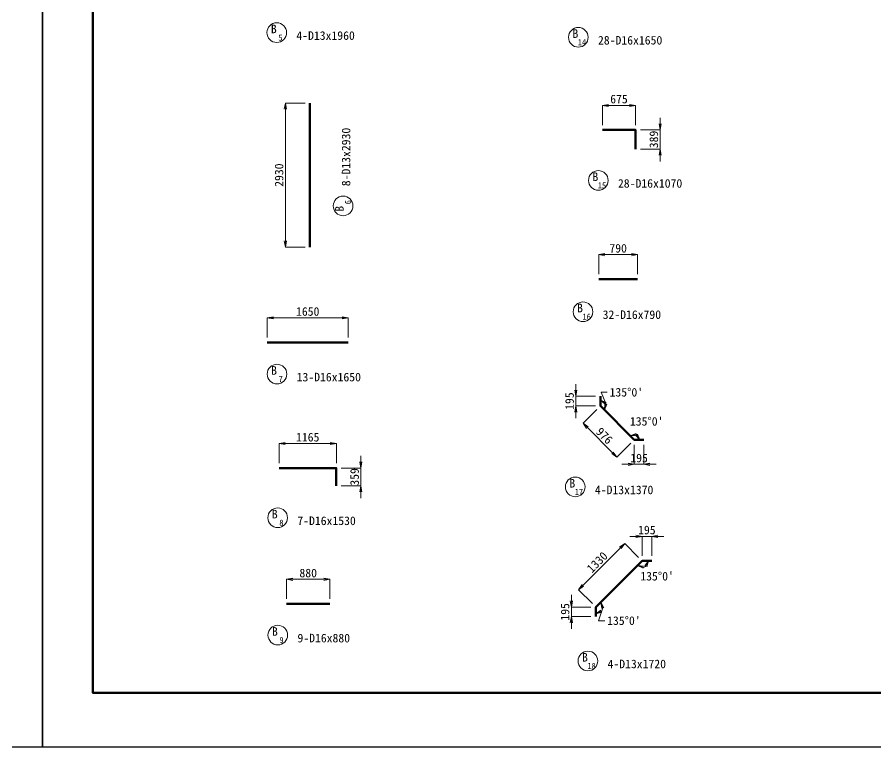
# Model space of a CAD drawing. Header units: millimetres. Extents: x 169470 to 758170, y -17820 to 11880.
# Drawn here: x 547407 to 564894, y -17820 to -2966 of the extents above; entities that cross this region are included whole.
import ezdxf
from ezdxf.enums import TextEntityAlignment as Align

# ---------------------------------------------------------------- set-up
doc = ezdxf.new("R2010")
doc.units = ezdxf.units.MM
doc.header["$LTSCALE"] = 50
doc.header["$PDSIZE"] = 300
doc.layers.get('Defpoints').update_dxf_attribs({"color": 151})
for name, color, linetype, lineweight in [('D-STR', 1, 'Continuous', 50), ('D-STR-DIM', 7, 'Continuous', 13), ('D-STR-TXT', 7, 'Continuous', 13), ('D-TTL', 2, 'Continuous', 140)]:
    doc.layers.add(name, color=color, linetype=linetype, lineweight=lineweight)
doc.styles.add('MS ゴシック', font='MS Gothic.ttf')
doc.styles.add('YOKO_GOTHIC', font='MS Gothic.ttf')
doc.dimstyles.new('DIM-50', dxfattribs={"dimscale": 50, "dimtxt": 3.5, "dimasz": 2.5, "dimexe": 0, "dimexo": 2, "dimgap": 0.8, "dimtad": 1, "dimdec": 0, "dimzin": 1, "dimdsep": 46, "dimtxsty": 'MS ゴシック', "dimblk": 'OPEN', "dimcen": 0.1, "dimclrd": 256, "dimclre": 256, "dimclrt": 256, "dimaunit": 1, "dimadec": 3, "dimazin": 0, "dimtfac": 1, "dimtdec": 0, "dimtix": 1, "dimtmove": 2, "dimatfit": 3, "dimldrblk": 'OPEN', "dimfxl": 1, "dimlwd": -1, "dimlwe": -1, "dimarcsym": 2})

# ---------------------------------------------------------------- blocks, each defined once
blk = doc.blocks.new('_Open')
at = {"color": 0, "linetype": 'ByBlock', "lineweight": -2}
for p, q in [((-1, 0.17), (0, 0)), ((-1, -0.17), (0, 0)), ((0, 0), (-1, 0))]:
    blk.add_line(p, q, dxfattribs=at)
blk = doc.blocks.new('*D2013')
at = {"layer": 'D-STR-DIM', "ltscale": 1500, "transparency": 16777216}
for p, q in [((553269, -4717), (552869, -4717)), ((552869, -7522), (552869, -4842)), ((553269, -7647), (552869, -7647))]:
    blk.add_line(p, q, dxfattribs=at)
at = {"layer": 'Defpoints', "color": 0, "ltscale": 1500, "transparency": 16777216}
for p in [(552869, -4717), (553369, -4717), (553369, -7647)]:
    blk.add_point(p, dxfattribs=at)
at = {"layer": 'D-STR-DIM', "ltscale": 1500, "transparency": 16777216, "xscale": 125, "yscale": 125, "zscale": 125}
for p, rotation in [((552869, -4717), 90), ((552869, -7647), 270)]:
    blk.add_blockref('_Open', p, dxfattribs=dict(at, rotation=rotation))
at = {"layer": 'D-STR-DIM', "ltscale": 1500, "transparency": 16777216, "insert": (552742, -6182), "char_height": 175, "attachment_point": 5, "rotation": 90, "style": 'MS ゴシック'}
blk.add_mtext('2930', dxfattribs=at)
blk = doc.blocks.new('*D2014')
at = {"layer": 'D-STR-DIM', "ltscale": 1500, "transparency": 16777216}
for p, q in [((552499, -9487), (552499, -9087)), ((552624, -9087), (554024, -9087)), ((554149, -9487), (554149, -9087))]:
    blk.add_line(p, q, dxfattribs=at)
at = {"layer": 'Defpoints', "color": 0, "ltscale": 1500, "transparency": 16777216}
for p in [(554149, -9087), (552499, -9587), (554149, -9587)]:
    blk.add_point(p, dxfattribs=at)
at = {"layer": 'D-STR-DIM', "ltscale": 1500, "transparency": 16777216, "xscale": 125, "yscale": 125, "zscale": 125, "rotation": 180}
blk.add_blockref('_Open', (552499, -9087), dxfattribs=at)
at = {"layer": 'D-STR-DIM', "ltscale": 1500, "transparency": 16777216, "xscale": 125, "yscale": 125, "zscale": 125}
blk.add_blockref('_Open', (554149, -9087), dxfattribs=at)
at = {"layer": 'D-STR-DIM', "ltscale": 1500, "transparency": 16777216, "insert": (553324, -8959), "char_height": 175, "attachment_point": 5, "style": 'MS ゴシック'}
blk.add_mtext('1650', dxfattribs=at)
blk = doc.blocks.new('*D2015')
at = {"layer": 'D-STR-DIM', "ltscale": 1500, "transparency": 16777216}
for p, q in [((552742, -12046), (552742, -11646)), ((553782, -11646), (552867, -11646)), ((553907, -12046), (553907, -11646))]:
    blk.add_line(p, q, dxfattribs=at)
at = {"layer": 'Defpoints', "color": 0, "ltscale": 1500, "transparency": 16777216}
for p in [(552742, -11646), (552742, -12146), (553907, -12146)]:
    blk.add_point(p, dxfattribs=at)
at = {"layer": 'D-STR-DIM', "ltscale": 1500, "transparency": 16777216, "xscale": 125, "yscale": 125, "zscale": 125, "rotation": 180}
blk.add_blockref('_Open', (552742, -11646), dxfattribs=at)
at = {"layer": 'D-STR-DIM', "ltscale": 1500, "transparency": 16777216, "xscale": 125, "yscale": 125, "zscale": 125}
blk.add_blockref('_Open', (553907, -11646), dxfattribs=at)
at = {"layer": 'D-STR-DIM', "ltscale": 1500, "transparency": 16777216, "insert": (553324, -11518), "char_height": 175, "attachment_point": 5, "style": 'MS ゴシック'}
blk.add_mtext('1165', dxfattribs=at)
blk = doc.blocks.new('*D2016')
at = {"layer": 'D-STR-DIM', "ltscale": 1500, "transparency": 16777216}
for p, q in [((554407, -12021), (554407, -11896)), ((554007, -12146), (554407, -12146)), ((554407, -12146), (554407, -12505)), ((554007, -12505), (554407, -12505)), ((554407, -12630), (554407, -12755))]:
    blk.add_line(p, q, dxfattribs=at)
at = {"layer": 'Defpoints', "color": 0, "ltscale": 1500, "transparency": 16777216}
for p in [(553907, -12146), (553907, -12505), (554407, -12505)]:
    blk.add_point(p, dxfattribs=at)
at = {"layer": 'D-STR-DIM', "ltscale": 1500, "transparency": 16777216, "xscale": 125, "yscale": 125, "zscale": 125}
for p, rotation in [((554407, -12146), 270), ((554407, -12505), 90)]:
    blk.add_blockref('_Open', p, dxfattribs=dict(at, rotation=rotation))
at = {"layer": 'D-STR-DIM', "ltscale": 1500, "transparency": 16777216, "insert": (554279, -12325), "char_height": 175, "attachment_point": 5, "rotation": 90, "style": 'MS ゴシック'}
blk.add_mtext('359', dxfattribs=at)
blk = doc.blocks.new('*D2017')
at = {"layer": 'D-STR-DIM', "ltscale": 1500, "transparency": 16777216}
for p, q in [((552894, -14810), (552894, -14410)), ((553019, -14410), (553649, -14410)), ((553774, -14810), (553774, -14410))]:
    blk.add_line(p, q, dxfattribs=at)
at = {"layer": 'Defpoints', "color": 0, "ltscale": 1500, "transparency": 16777216}
for p in [(553774, -14410), (552894, -14910), (553774, -14910)]:
    blk.add_point(p, dxfattribs=at)
at = {"layer": 'D-STR-DIM', "ltscale": 1500, "transparency": 16777216, "xscale": 125, "yscale": 125, "zscale": 125, "rotation": 180}
blk.add_blockref('_Open', (552894, -14410), dxfattribs=at)
at = {"layer": 'D-STR-DIM', "ltscale": 1500, "transparency": 16777216, "xscale": 125, "yscale": 125, "zscale": 125}
blk.add_blockref('_Open', (553774, -14410), dxfattribs=at)
at = {"layer": 'D-STR-DIM', "ltscale": 1500, "transparency": 16777216, "insert": (553334, -14283), "char_height": 175, "attachment_point": 5, "style": 'MS ゴシック'}
blk.add_mtext('880', dxfattribs=at)
blk = doc.blocks.new('*D2059')
at = {"layer": 'D-STR-DIM', "ltscale": 1500, "transparency": 16777216}
for p, q in [((559326, -5162), (559326, -4762)), ((559876, -4762), (559451, -4762)), ((560001, -5162), (560001, -4762))]:
    blk.add_line(p, q, dxfattribs=at)
at = {"layer": 'Defpoints', "color": 0, "ltscale": 1500, "transparency": 16777216}
for p in [(559326, -4762), (559326, -5262), (560001, -5262)]:
    blk.add_point(p, dxfattribs=at)
at = {"layer": 'D-STR-DIM', "ltscale": 1500, "transparency": 16777216, "xscale": 125, "yscale": 125, "zscale": 125, "rotation": 180}
blk.add_blockref('_Open', (559326, -4762), dxfattribs=at)
at = {"layer": 'D-STR-DIM', "ltscale": 1500, "transparency": 16777216, "xscale": 125, "yscale": 125, "zscale": 125}
blk.add_blockref('_Open', (560001, -4762), dxfattribs=at)
at = {"layer": 'D-STR-DIM', "ltscale": 1500, "transparency": 16777216, "insert": (559663, -4634), "char_height": 175, "attachment_point": 5, "style": 'MS ゴシック'}
blk.add_mtext('675', dxfattribs=at)
blk = doc.blocks.new('*D2060')
at = {"layer": 'D-STR-DIM', "ltscale": 1500, "transparency": 16777216}
for p, q in [((560501, -5137), (560501, -5012)), ((560101, -5262), (560501, -5262)), ((560501, -5651), (560501, -5262)), ((560101, -5651), (560501, -5651)), ((560501, -5776), (560501, -5901))]:
    blk.add_line(p, q, dxfattribs=at)
at = {"layer": 'Defpoints', "color": 0, "ltscale": 1500, "transparency": 16777216}
for p in [(560001, -5262), (560501, -5262), (560001, -5651)]:
    blk.add_point(p, dxfattribs=at)
at = {"layer": 'D-STR-DIM', "ltscale": 1500, "transparency": 16777216, "xscale": 125, "yscale": 125, "zscale": 125}
for p, rotation in [((560501, -5262), 270), ((560501, -5651), 90)]:
    blk.add_blockref('_Open', p, dxfattribs=dict(at, rotation=rotation))
at = {"layer": 'D-STR-DIM', "ltscale": 1500, "transparency": 16777216, "insert": (560373, -5456), "char_height": 175, "attachment_point": 5, "rotation": 90, "style": 'MS ゴシック'}
blk.add_mtext('389', dxfattribs=at)
blk = doc.blocks.new('*D2061')
at = {"layer": 'D-STR-DIM', "ltscale": 1500, "transparency": 16777216}
for p, q in [((559251, -8200), (559251, -7800)), ((559376, -7800), (559916, -7800)), ((560041, -8200), (560041, -7800))]:
    blk.add_line(p, q, dxfattribs=at)
at = {"layer": 'Defpoints', "color": 0, "ltscale": 1500, "transparency": 16777216}
for p in [(560041, -7800), (559251, -8300), (560041, -8300)]:
    blk.add_point(p, dxfattribs=at)
at = {"layer": 'D-STR-DIM', "ltscale": 1500, "transparency": 16777216, "xscale": 125, "yscale": 125, "zscale": 125, "rotation": 180}
blk.add_blockref('_Open', (559251, -7800), dxfattribs=at)
at = {"layer": 'D-STR-DIM', "ltscale": 1500, "transparency": 16777216, "xscale": 125, "yscale": 125, "zscale": 125}
blk.add_blockref('_Open', (560041, -7800), dxfattribs=at)
at = {"layer": 'D-STR-DIM', "ltscale": 1500, "transparency": 16777216, "insert": (559646, -7672), "char_height": 175, "attachment_point": 5, "style": 'MS ゴシック'}
blk.add_mtext('790', dxfattribs=at)
blk = doc.blocks.new('*D2062')
at = {"layer": 'D-STR-DIM', "ltscale": 1500, "transparency": 16777216}
for p, q in [((559974, -11669), (559974, -12069)), ((560169, -11669), (560169, -12069)), ((559849, -12069), (559724, -12069)), ((559974, -12069), (560169, -12069)), ((560294, -12069), (560419, -12069))]:
    blk.add_line(p, q, dxfattribs=at)
at = {"layer": 'Defpoints', "color": 0, "ltscale": 1500, "transparency": 16777216}
for p in [(559974, -11569), (560169, -11569), (560169, -12069)]:
    blk.add_point(p, dxfattribs=at)
at = {"layer": 'D-STR-DIM', "ltscale": 1500, "transparency": 16777216, "xscale": 125, "yscale": 125, "zscale": 125}
blk.add_blockref('_Open', (559974, -12069), dxfattribs=at)
at = {"layer": 'D-STR-DIM', "ltscale": 1500, "transparency": 16777216, "xscale": 125, "yscale": 125, "zscale": 125, "rotation": 180}
blk.add_blockref('_Open', (560169, -12069), dxfattribs=at)
at = {"layer": 'D-STR-DIM', "ltscale": 1500, "transparency": 16777216, "insert": (560072, -11942), "char_height": 175, "attachment_point": 5, "style": 'MS ゴシック'}
blk.add_mtext('195', dxfattribs=at)
blk = doc.blocks.new('*D2063')
at = {"layer": 'D-STR-DIM', "ltscale": 1500, "transparency": 16777216}
for p, q in [((558784, -10559), (558784, -10434)), ((559184, -10684), (558784, -10684)), ((558784, -10684), (558784, -10879)), ((559184, -10879), (558784, -10879)), ((558784, -11004), (558784, -11129))]:
    blk.add_line(p, q, dxfattribs=at)
at = {"layer": 'Defpoints', "color": 0, "ltscale": 1500, "transparency": 16777216}
for p in [(559284, -10684), (558784, -10879), (559284, -10879)]:
    blk.add_point(p, dxfattribs=at)
at = {"layer": 'D-STR-DIM', "ltscale": 1500, "transparency": 16777216, "xscale": 125, "yscale": 125, "zscale": 125}
for p, rotation in [((558784, -10684), 270), ((558784, -10879), 90)]:
    blk.add_blockref('_Open', p, dxfattribs=dict(at, rotation=rotation))
at = {"layer": 'D-STR-DIM', "ltscale": 1500, "transparency": 16777216, "insert": (558657, -10782), "char_height": 175, "attachment_point": 5, "rotation": 90, "style": 'MS ゴシック'}
blk.add_mtext('195', dxfattribs=at)
blk = doc.blocks.new('*D2064')
at = {"layer": 'D-STR-DIM', "ltscale": 1500, "transparency": 16777216}
for p, q in [((559213, -10950), (558931, -11233)), ((559532, -11834), (559019, -11321)), ((559903, -11640), (559621, -11923))]:
    blk.add_line(p, q, dxfattribs=at)
at = {"layer": 'Defpoints', "color": 0, "ltscale": 1500, "transparency": 16777216}
for p in [(559284, -10879), (558931, -11233), (559974, -11569)]:
    blk.add_point(p, dxfattribs=at)
at = {"layer": 'D-STR-DIM', "ltscale": 1500, "transparency": 16777216, "xscale": 125, "yscale": 125, "zscale": 125}
for p, rotation in [((558931, -11233), 135), ((559621, -11923), 315)]:
    blk.add_blockref('_Open', p, dxfattribs=dict(at, rotation=rotation))
at = {"layer": 'D-STR-DIM', "ltscale": 1500, "transparency": 16777216, "insert": (559366, -11488), "char_height": 175, "attachment_point": 5, "rotation": 315, "style": 'MS ゴシック'}
blk.add_mtext('976', dxfattribs=at)
blk = doc.blocks.new('*D2065')
at = {"layer": 'D-STR-DIM', "ltscale": 1500, "transparency": 16777216}
for p, q in [((559393, -10834), (559298, -10603)), ((559298, -10603), (559423, -10603))]:
    blk.add_line(p, q, dxfattribs=at)
blk.add_arc((559284, -10879), 118, 19.0258, 25.9742, dxfattribs=at)
at = {"layer": 'Defpoints', "color": 0, "ltscale": 1500, "transparency": 16777216}
for p in [(559284, -10684), (559284, -10879), (559284, -10879), (559402, -10879), (559974, -11569)]:
    blk.add_point(p, dxfattribs=at)
at = {"layer": 'D-STR-DIM', "ltscale": 1500, "transparency": 16777216, "xscale": 125, "yscale": 125, "zscale": 125}
for p, rotation in [((559284, -10761), 147.9871036688609), ((559367, -10963), 257.0128963311419)]:
    blk.add_blockref('_Open', p, dxfattribs=dict(at, rotation=rotation))
at = {"layer": 'D-STR-DIM', "ltscale": 1500, "transparency": 16777216, "insert": (559813, -10603), "char_height": 175, "attachment_point": 5, "style": 'MS ゴシック'}
blk.add_mtext("135°0'", dxfattribs=at)
blk = doc.blocks.new('*D2066')
at = {"layer": 'D-STR-DIM', "ltscale": 1500, "transparency": 16777216}
blk.add_arc((559974, -11569), 114, 66.4122, 68.5878, dxfattribs=at)
at = {"layer": 'Defpoints', "color": 0, "ltscale": 1500, "transparency": 16777216}
for p in [(559284, -10879), (559974, -11455), (559974, -11569), (559974, -11569), (560169, -11569)]:
    blk.add_point(p, dxfattribs=at)
at = {"layer": 'D-STR-DIM', "ltscale": 1500, "transparency": 16777216, "xscale": 125, "yscale": 125, "zscale": 125}
for p, rotation in [((559893, -11489), 191.7938917660433), ((560088, -11569), 303.2061082339611)]:
    blk.add_blockref('_Open', p, dxfattribs=dict(at, rotation=rotation))
at = {"layer": 'D-STR-DIM', "ltscale": 1500, "transparency": 16777216, "insert": (560227, -11195), "char_height": 175, "attachment_point": 5, "style": 'MS ゴシック'}
blk.add_mtext("135°0'", dxfattribs=at)
blk = doc.blocks.new('*D2067')
at = {"layer": 'D-STR-DIM', "ltscale": 1500, "transparency": 16777216}
for p, q in [((560009, -13535), (559884, -13535)), ((560134, -13935), (560134, -13535)), ((560329, -13535), (560134, -13535)), ((560329, -13935), (560329, -13535)), ((560454, -13535), (560579, -13535))]:
    blk.add_line(p, q, dxfattribs=at)
at = {"layer": 'Defpoints', "color": 0, "ltscale": 1500, "transparency": 16777216}
for p in [(560134, -13535), (560134, -14035), (560329, -14035)]:
    blk.add_point(p, dxfattribs=at)
at = {"layer": 'D-STR-DIM', "ltscale": 1500, "transparency": 16777216, "xscale": 125, "yscale": 125, "zscale": 125}
blk.add_blockref('_Open', (560134, -13535), dxfattribs=at)
at = {"layer": 'D-STR-DIM', "ltscale": 1500, "transparency": 16777216, "xscale": 125, "yscale": 125, "zscale": 125, "rotation": 180}
blk.add_blockref('_Open', (560329, -13535), dxfattribs=at)
at = {"layer": 'D-STR-DIM', "ltscale": 1500, "transparency": 16777216, "insert": (560231, -13407), "char_height": 175, "attachment_point": 5, "style": 'MS ゴシック'}
blk.add_mtext('195', dxfattribs=at)
blk = doc.blocks.new('*D2068')
at = {"layer": 'D-STR-DIM', "ltscale": 1500, "transparency": 16777216}
for p, q in [((558693, -14850), (558693, -14725)), ((559093, -14975), (558693, -14975)), ((558693, -15170), (558693, -14975)), ((559093, -15170), (558693, -15170)), ((558693, -15295), (558693, -15420))]:
    blk.add_line(p, q, dxfattribs=at)
at = {"layer": 'Defpoints', "color": 0, "ltscale": 1500, "transparency": 16777216}
for p in [(558693, -14975), (559193, -14975), (559193, -15170)]:
    blk.add_point(p, dxfattribs=at)
at = {"layer": 'D-STR-DIM', "ltscale": 1500, "transparency": 16777216, "xscale": 125, "yscale": 125, "zscale": 125}
for p, rotation in [((558693, -14975), 270), ((558693, -15170), 90)]:
    blk.add_blockref('_Open', p, dxfattribs=dict(at, rotation=rotation))
at = {"layer": 'D-STR-DIM', "ltscale": 1500, "transparency": 16777216, "insert": (558566, -15073), "char_height": 175, "attachment_point": 5, "rotation": 90, "style": 'MS ゴシック'}
blk.add_mtext('195', dxfattribs=at)
blk = doc.blocks.new('*D2069')
at = {"layer": 'D-STR-DIM', "ltscale": 1500, "transparency": 16777216}
for p, q in [((558928, -14533), (559692, -13770)), ((560063, -13964), (559780, -13681)), ((559123, -14904), (558840, -14622))]:
    blk.add_line(p, q, dxfattribs=at)
at = {"layer": 'Defpoints', "color": 0, "ltscale": 1500, "transparency": 16777216}
for p in [(559780, -13681), (560134, -14035), (559193, -14975)]:
    blk.add_point(p, dxfattribs=at)
at = {"layer": 'D-STR-DIM', "ltscale": 1500, "transparency": 16777216, "xscale": 125, "yscale": 125, "zscale": 125}
for p, rotation in [((559780, -13681), 44.99999999999822), ((558840, -14622), 224.9999999999982)]:
    blk.add_blockref('_Open', p, dxfattribs=dict(at, rotation=rotation))
at = {"layer": 'D-STR-DIM', "ltscale": 1500, "transparency": 16777216, "insert": (559220, -14061), "char_height": 175, "attachment_point": 5, "rotation": 45, "style": 'MS ゴシック'}
blk.add_mtext('1330', dxfattribs=at)
blk = doc.blocks.new('*D2070')
at = {"layer": 'D-STR-DIM', "ltscale": 1500, "transparency": 16777216}
blk.add_arc((560134, -14035), 134, 280.7297, 304.2703, dxfattribs=at)
at = {"layer": 'Defpoints', "color": 0, "ltscale": 1500, "transparency": 16777216}
for p in [(560134, -14035), (560134, -14035), (560329, -14035), (560134, -14169), (559193, -14975)]:
    blk.add_point(p, dxfattribs=at)
at = {"layer": 'D-STR-DIM', "ltscale": 1500, "transparency": 16777216, "xscale": 125, "yscale": 125, "zscale": 125}
for p, rotation in [((560039, -14129), 162.8648658281756), ((560267, -14035), 62.135134171826)]:
    blk.add_blockref('_Open', p, dxfattribs=dict(at, rotation=rotation))
at = {"layer": 'D-STR-DIM', "ltscale": 1500, "transparency": 16777216, "insert": (560439, -14348), "char_height": 175, "attachment_point": 5, "style": 'MS ゴシック'}
blk.add_mtext("135°0'", dxfattribs=at)
blk = doc.blocks.new('*D2071')
at = {"layer": 'D-STR-DIM', "ltscale": 1500, "transparency": 16777216}
for p, q in [((559323, -15029), (559248, -15253)), ((559248, -15253), (559373, -15253))]:
    blk.add_line(p, q, dxfattribs=at)
blk.add_arc((559193, -14975), 141, 322.7621, 352.2379, dxfattribs=at)
at = {"layer": 'Defpoints', "color": 0, "ltscale": 1500, "transparency": 16777216}
for p in [(560134, -14035), (559193, -14975), (559193, -14975), (559334, -14975), (559193, -15170)]:
    blk.add_point(p, dxfattribs=at)
at = {"layer": 'D-STR-DIM', "ltscale": 1500, "transparency": 16777216, "xscale": 125, "yscale": 125, "zscale": 125}
for p, rotation in [((559293, -14876), 108.6189259170122), ((559193, -15116), 206.3810740829868)]:
    blk.add_blockref('_Open', p, dxfattribs=dict(at, rotation=rotation))
at = {"layer": 'D-STR-DIM', "ltscale": 1500, "transparency": 16777216, "insert": (559763, -15253), "char_height": 175, "attachment_point": 5, "style": 'MS ゴシック'}
blk.add_mtext("135°0'", dxfattribs=at)

msp = doc.modelspace()

# ---------------------------------------------------------------- linework, layer by layer
at = {"layer": 'D-STR'}
for p, q in [((553369.36, -4717.14), (553369.36, -7647.14)), ((559251.3, -8299.91), (560041.3, -8299.91)), ((552499.41, -9586.53), (554149.41, -9586.53)), ((552894.41, -14910.44), (553774.41, -14910.44))]:
    msp.add_line(p, q, dxfattribs=at)
for points in [[(559326.24, -5261.71), (560000.74, -5261.71), (560000.74, -5650.71)], [(559284.11, -10684.23), (559284.11, -10879.23), (559974.11, -11569.23), (560169.11, -11569.23)], [(552742.16, -12145.73), (553906.66, -12145.73), (553906.66, -12504.73)], [(560328.63, -14034.84), (560133.63, -14034.84), (559193.34, -14975.14), (559193.34, -15170.14)]]:
    msp.add_lwpolyline(points, dxfattribs=at)
at = {"layer": 'D-STR-TXT'}
for centre in [(552692.99, -3280.5), (554044.14, -6807.57), (552698.45, -10233.04), (558772.14, -12529.24), (552712.67, -13157.84), (552715.08, -15546.47), (559029.88, -16072.28)]:
    msp.add_circle(centre, 200, dxfattribs=at)
at = {"layer": 'D-STR-TXT', "color": 4}
for centre in [(558835.45, -3375.45), (559242.11, -6289.76), (558929.9, -8962.4)]:
    msp.add_circle(centre, 200, dxfattribs=at)
at = {"layer": 'D-TTL'}
msp.add_lwpolyline([(548944.53, 10780), (548944.53, -16720), (588944.53, -16720), (588944.53, 10780)], close=True, dxfattribs=at)
at = {"layer": 'Defpoints', "color": 1}
for points in [[(505869.53, 11880), (505869.53, -17820), (547919.53, -17820), (547919.53, 11880)], [(547919.53, 11880), (547919.53, -17820), (589969.53, -17820), (589969.53, 11880)]]:
    msp.add_lwpolyline(points, close=True, dxfattribs=at)

# ---------------------------------------------------------------- texts
at = {"layer": 'D-STR-TXT', "style": 'YOKO_GOTHIC'}
for s, height, p in [('B ', 175, (552692.99, -3205.5)), ('5', 125, (552767.99, -3380.5)), ('B ', 175, (552698.45, -10158.04)), ('7', 125, (552773.45, -10333.04)), ('B ', 175, (558772.14, -12454.24)), ('17', 125, (558847.14, -12629.24)), ('B ', 175, (552712.67, -13082.84)), ('8', 125, (552787.67, -13257.84)), ('B ', 175, (552715.08, -15471.47)), ('9', 125, (552790.08, -15646.47)), ('B ', 175, (559029.88, -15997.28)), ('18', 125, (559104.88, -16172.28))]:
    msp.add_text(s, height=height, dxfattribs=at).set_placement(p, align=Align.MIDDLE_CENTER)
for s, p in [('4-D13x1960', (553092.99, -3480.5)), ('13-D16x1650', (553098.45, -10433.04)), ('4-D13x1370', (559172.14, -12729.24)), ('7-D16x1530', (553112.67, -13357.84)), ('9-D16x880', (553115.08, -15746.47)), ('4-D13x1720', (559429.88, -16272.28))]:
    msp.add_text(s, height=175, dxfattribs=at).set_placement(p, align=Align.BOTTOM_LEFT)
at = {"layer": 'D-STR-TXT', "color": 4, "style": 'YOKO_GOTHIC'}
for s, height, p in [('B ', 175, (558835.45, -3300.45)), ('14', 125, (558910.45, -3475.45)), ('B ', 175, (559242.11, -6214.76)), ('15', 125, (559317.11, -6389.76)), ('B ', 175, (558929.9, -8887.4)), ('16', 125, (559004.9, -9062.4))]:
    msp.add_text(s, height=height, dxfattribs=at).set_placement(p, align=Align.MIDDLE_CENTER)
for s, p in [('28-D16x1650', (559235.45, -3575.45)), ('28-D16x1070', (559642.11, -6489.76)), ('32-D16x790', (559329.9, -9162.4))]:
    msp.add_text(s, height=175, dxfattribs=at).set_placement(p, align=Align.BOTTOM_LEFT)
at = {"layer": 'D-STR-TXT', "style": 'YOKO_GOTHIC'}
msp.add_text('8-D13x2930', height=175, rotation=90, dxfattribs=at).set_placement((554244.14, -6407.57), align=Align.BOTTOM_LEFT)
for s, height, p in [('B ', 175, (553969.14, -6807.57)), ('6', 125, (554144.14, -6732.57))]:
    msp.add_text(s, height=height, rotation=90, dxfattribs=at).set_placement(p, align=Align.MIDDLE_CENTER)

# ---------------------------------------------------------------- dimensions: what is measured, and where the dimension line sits
at = {"layer": 'D-STR-DIM', "ltscale": 1500}
for base, p1, p2, picture, middle in [((559326.23506058, -4761.70923337), (560000.73506058, -5261.70923337), (559326.23506058, -5261.70923337), '*D2059', (559663.48506058, -4634.20923337)), ((560041.3, -7799.91), (559251.3, -8299.91), (560041.3, -8299.91), '*D2061', (559646.3, -7672.41)), ((554149.41, -9086.53), (552499.41, -9586.53), (554149.41, -9586.53), '*D2014', (553324.41, -8959.03)), ((552742.15778628, -11645.72582442), (553906.65778628, -12145.72582442), (552742.15778628, -12145.72582442), '*D2015', (553324.40778628, -11518.22582442)), ((560169.11, -12069.23), (559974.11, -11569.23), (560169.11, -11569.23), '*D2062', (560071.61, -11941.73)), ((560133.63, -13534.84), (560328.63, -14034.84), (560133.63, -14034.84), '*D2067', (560231.13, -13407.34)), ((553774.41, -14410.44), (552894.41, -14910.44), (553774.41, -14910.44), '*D2017', (553334.41, -14282.94))]:
    dim = msp.add_linear_dim(base=base, p1=p1, p2=p2, dimstyle='DIM-50', dxfattribs=at)
    dim.commit()
    dim.dimension.update_dxf_attribs({"geometry": picture, "text_midpoint": middle})
for base, p1, p2, picture, middle in [((552869.36, -4717.14), (553369.36, -7647.14), (553369.36, -4717.14), '*D2013', (552741.86, -6182.14)), ((560500.74, -5261.71), (560000.74, -5650.71), (560000.74, -5261.71), '*D2060', (560373.24, -5456.21)), ((558784.11, -10879.23), (559284.11, -10684.23), (559284.11, -10879.23), '*D2063', (558656.61, -10781.73)), ((554406.66, -12504.73), (553906.66, -12145.73), (553906.66, -12504.73), '*D2016', (554279.16, -12325.23)), ((558693.34, -14975.14), (559193.34, -15170.14), (559193.34, -14975.14), '*D2068', (558565.84, -15072.64))]:
    dim = msp.add_linear_dim(base=base, p1=p1, p2=p2, angle=90, dimstyle='DIM-50', dxfattribs=at)
    dim.commit()
    dim.dimension.update_dxf_attribs({"geometry": picture, "text_midpoint": middle})
for base, line1, line2, picture, middle in [((559402.01, -10879.23), ((559284.11, -10879.23), (559974.11, -11569.23)), ((559284.11, -10684.23), (559284.11, -10879.23)), '*D2065', (559813.2, -10603.39)), ((559974.11, -11455.11), ((559974.11, -11569.23), (560169.11, -11569.23)), ((559284.11, -10879.23), (559974.11, -11569.23)), '*D2066', (560227.42, -11194.59)), ((560133.63, -14168.57), ((560328.63, -14034.84), (560133.63, -14034.84)), ((560133.63, -14034.84), (559193.34, -14975.14)), '*D2070', (560438.98, -14347.54)), ((559334, -14975.14), ((560133.63, -14034.84), (559193.34, -14975.14)), ((559193.34, -14975.14), (559193.34, -15170.14)), '*D2071', (559762.57, -15252.53))]:
    dim = msp.add_angular_dim_2l(base=base, line1=line1, line2=line2, dimstyle='DIM-50', override={"dimadec": 1, "dimtmove": 1}, dxfattribs=at)
    dim.commit()
    dim.dimension.update_dxf_attribs({"geometry": picture, "text_midpoint": middle, "dimtype": 162})
for p1, p2, picture, middle in [((559974.11, -11569.23), (559284.11, -10879.23), '*D2064', (559365.71, -11487.63)), ((559193.34, -14975.14), (560133.63, -14034.84), '*D2069', (559219.78, -14061.28))]:
    dim = msp.add_aligned_dim(p1=p1, p2=p2, distance=500, dimstyle='DIM-50', dxfattribs=at)
    dim.commit()
    dim.dimension.update_dxf_attribs({"geometry": picture, "text_midpoint": middle})

doc.saveas('drawing.dxf')
